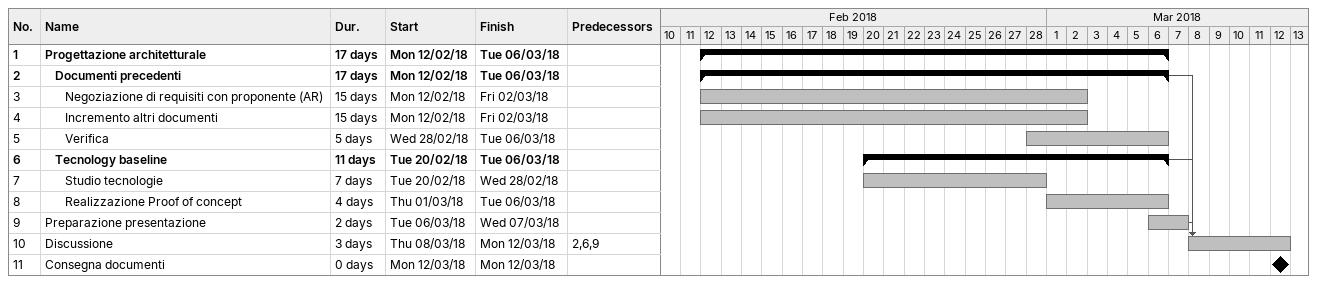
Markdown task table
| ID | Level | Task | Duration | Start | Finish | Predecessors |
|---|---|---|---|---|---|---|
| 1 | 1 | **Progettazione architetturale** | 17d | 2018-02-12 | 2018-03-06 |  |
| 2 | 2 | **Documenti precedenti** | 17d | 2018-02-12 | 2018-03-06 |  |
| 3 | 3 | Negoziazione di requisiti con proponente (AR) | 15d | 2018-02-12 | 2018-03-02 |  |
| 4 | 3 | Incremento altri documenti | 15d | 2018-02-12 | 2018-03-02 |  |
| 5 | 3 | Verifica | 5d | 2018-02-28 | 2018-03-06 |  |
| 6 | 2 | **Tecnology baseline** | 11d | 2018-02-20 | 2018-03-06 |  |
| 7 | 3 | Studio tecnologie | 7d | 2018-02-20 | 2018-02-28 |  |
| 8 | 3 | Realizzazione Proof of concept | 4d | 2018-03-01 | 2018-03-06 |  |
| 9 | 1 | Preparazione presentazione | 2d | 2018-03-06 | 2018-03-07 |  |
| 10 | 1 | Discussione | 3d | 2018-03-08 | 2018-03-12 | 2, 6, 9 |
| 11 | 1 | Consegna documenti | 0d | 2018-03-12 | 2018-03-12 |  |
